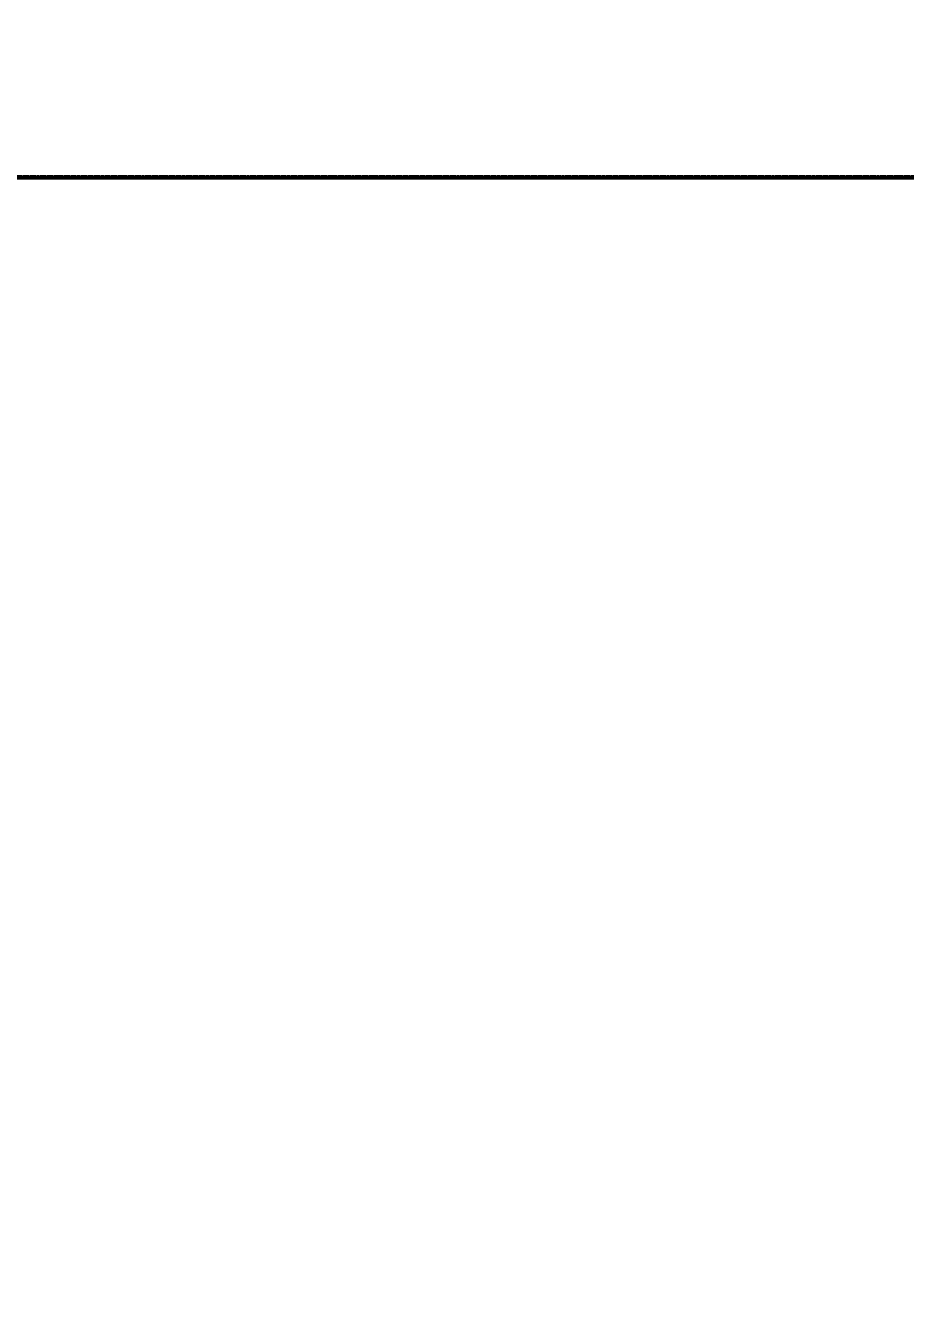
# Model space of a CAD drawing. Header units: millimetres. Extents: x -1263456 to 2767218, y -83310 to 50301.
# Drawn here: x 1091230 to 1091519.9, y -67500.2 to -67079.6 of the extents above; entities that cross this region are included whole.
import ezdxf

# ---------------------------------------------------------------- set-up
doc = ezdxf.new("R2010")
doc.units = ezdxf.units.MM
doc.linetypes.add('AUSGEZOGEN', pattern=[0])
doc.linetypes.add('DASHED', pattern=[0.75, 0.5, -0.25])
doc.layers.get('0').update_dxf_attribs({"color": 255, "lineweight": 50})
doc.layers.get('Defpoints').update_dxf_attribs({"linetype": 'AUSGEZOGEN'})
doc.layers.add('AM_0', color=7, linetype='Continuous', lineweight=50)
doc.layers.add('AM_5', color=3, linetype='Continuous', lineweight=25)
doc.styles.get("Standard").update_dxf_attribs({"font": 'ISOCP.SHX', "width": 0.7})
doc.dimstyles.new('AM_ISO$0', dxfattribs={"dimtxt": 3.5, "dimasz": 3.5, "dimexe": 1, "dimexo": 1, "dimgap": 1.5, "dimtad": 1, "dimdsep": 46, "dimtxsty": 'Standard', "dimcen": 0, "dimclrd": 256, "dimclre": 256, "dimclrt": 2, "dimazin": 2, "dimtp": 0.1, "dimtm": 0.1, "dimtfac": 0.71, "dimtmove": 0, "dimatfit": 3, "dimfxl": 1, "dimlwd": -1, "dimlwe": -1, "dimarcsym": 1})
doc.dimstyles.new('AM_ISO$2', dxfattribs={"dimtxt": 3.25, "dimasz": 3.25, "dimexe": 1, "dimexo": 1, "dimgap": 1.5, "dimtad": 1, "dimdsep": 46, "dimtxsty": 'Standard', "dimcen": 0, "dimclrd": 256, "dimclre": 256, "dimclrt": 2, "dimazin": 2, "dimtp": 0.1, "dimtm": 0.1, "dimtfac": 0.71, "dimtmove": 0, "dimatfit": 3, "dimfxl": 1, "dimlwd": -1, "dimlwe": -1, "dimarcsym": 1})

# ---------------------------------------------------------------- blocks, each defined once
blk = doc.blocks.new('*D240')
at = {"layer": 'AM_5', "transparency": 16777216}
for p, q in [((1090659.94, -46860.23), (1090659.94, -49419.67)), ((1096659.94, -70454.35), (1096659.94, -49269.67)), ((1090922.44, -49344.67), (1096397.44, -49344.67))]:
    blk.add_line(p, q, dxfattribs=at)
for points in [[(1090922.44, -49300.92), (1090922.44, -49388.42), (1090659.94, -49344.67)], [(1096397.44, -49300.92), (1096397.44, -49388.42), (1096659.94, -49344.67)]]:
    blk.add_solid(points, dxfattribs=at)
at = {"layer": 'Defpoints', "color": 0, "transparency": 16777216}
for p in [(1090659.94, -46785.23), (1096659.94, -49344.67), (1096659.94, -70529.35, 93.67)]:
    blk.add_point(p, dxfattribs=at)
at = {"layer": 'AM_5', "color": 2, "transparency": 16777216, "insert": (1093659.94, -49100.92), "char_height": 262.5, "attachment_point": 5, "bg_fill": 3, "box_fill_scale": 1.1, "bg_fill_color": 256, "bg_fill_true_color": 13158600, "bg_fill_transparency": 0}
blk.add_mtext('6000', dxfattribs=at)
blk = doc.blocks.new('vent-lat')
at = {"color": 4, "linetype": 'DASHED'}
blk.add_line((50948.4, 87642.1), (26108.4, 87642.1), dxfattribs=at)
at = {"color": 7, "linetype": 'Continuous'}
blk.add_line((47228.4, 87638.4), (38998.8, 87638.4), dxfattribs=at)
blk = doc.blocks.new('21112')
at = {"xscale": 0.1, "yscale": 0.1, "zscale": 0.1}
blk.add_blockref('vent-lat', (1086807.1, -76556.65, 4.58), dxfattribs=at)
blk = doc.blocks.new('*D248')
at = {"layer": 'AM_5', "transparency": 16777216}
blk.add_arc((1089659.11, -70529.72), 8624.83, 1.619313, 49.107222, dxfattribs=at)
for points in [[(1095279.16, -64040.98), (1095331.48, -63978.81), (1095118.83, -63852.94)], [(1098321.12, -70285.42), (1098239.88, -70286.56), (1098283.95, -70529.72)]]:
    blk.add_solid(points, dxfattribs=at)
at = {"layer": 'Defpoints', "color": 0, "transparency": 16777216}
for p in [(1102624.9, -54673.64, 1.67), (1094666.75, -64405.79, 0.32), (1097911.08, -68021.18), (1078370.47, -70529.72), (1117010.05, -70529.72)]:
    blk.add_point(p, dxfattribs=at)
at = {"layer": 'AM_5', "color": 2, "transparency": 16777216, "insert": (1097664.38, -66734.82), "char_height": 243.75, "attachment_point": 5, "rotation": 295.3633, "bg_fill": 3, "box_fill_scale": 1.1, "bg_fill_color": 256, "bg_fill_true_color": 13158600, "bg_fill_transparency": 0}
blk.add_mtext('50.73°', dxfattribs=at)

msp = doc.modelspace()

# ---------------------------------------------------------------- dimensions: what is measured, and where the dimension line sits
at = {"layer": 'AM_5'}
dim = msp.add_linear_dim(base=(1096659.94, -49344.67), p1=(1090659.94, -46785.23), p2=(1096659.94, -70529.35, 93.67), dimstyle='AM_ISO$0', override={"dimscale": 75, "dimdec": 0, "dimtdec": 6, "dimtfill": 1}, dxfattribs=at)
dim.commit()
dim.dimension.update_dxf_attribs({"geometry": '*D240', "text_midpoint": (1093659.94, -49100.92)})

# ---------------------------------------------------------------- next in the draw order: block references
at = {"layer": 'AM_0'}
msp.add_blockref('21112', (0, 663, -4.58), dxfattribs=at)

# ---------------------------------------------------------------- next in the draw order: dimensions: what is measured, and where the dimension line sits
at = {"layer": 'AM_5'}
dim = msp.add_angular_dim_2l(base=(1097911.08, -68021.18), line1=((1102624.9, -54673.64, 1.67), (1094666.75, -64405.79, 0.32)), line2=((1078370.47, -70529.72), (1117010.05, -70529.72)), dimstyle='AM_ISO$2', override={"dimscale": 75, "dimdec": 0, "dimpost": '', "dimadec": 2, "dimtdec": 6, "dimtfill": 1}, dxfattribs=at)
dim.commit()
dim.dimension.update_dxf_attribs({"geometry": '*D248', "text_midpoint": (1097664.38, -66734.82)})

doc.saveas('drawing.dxf')
